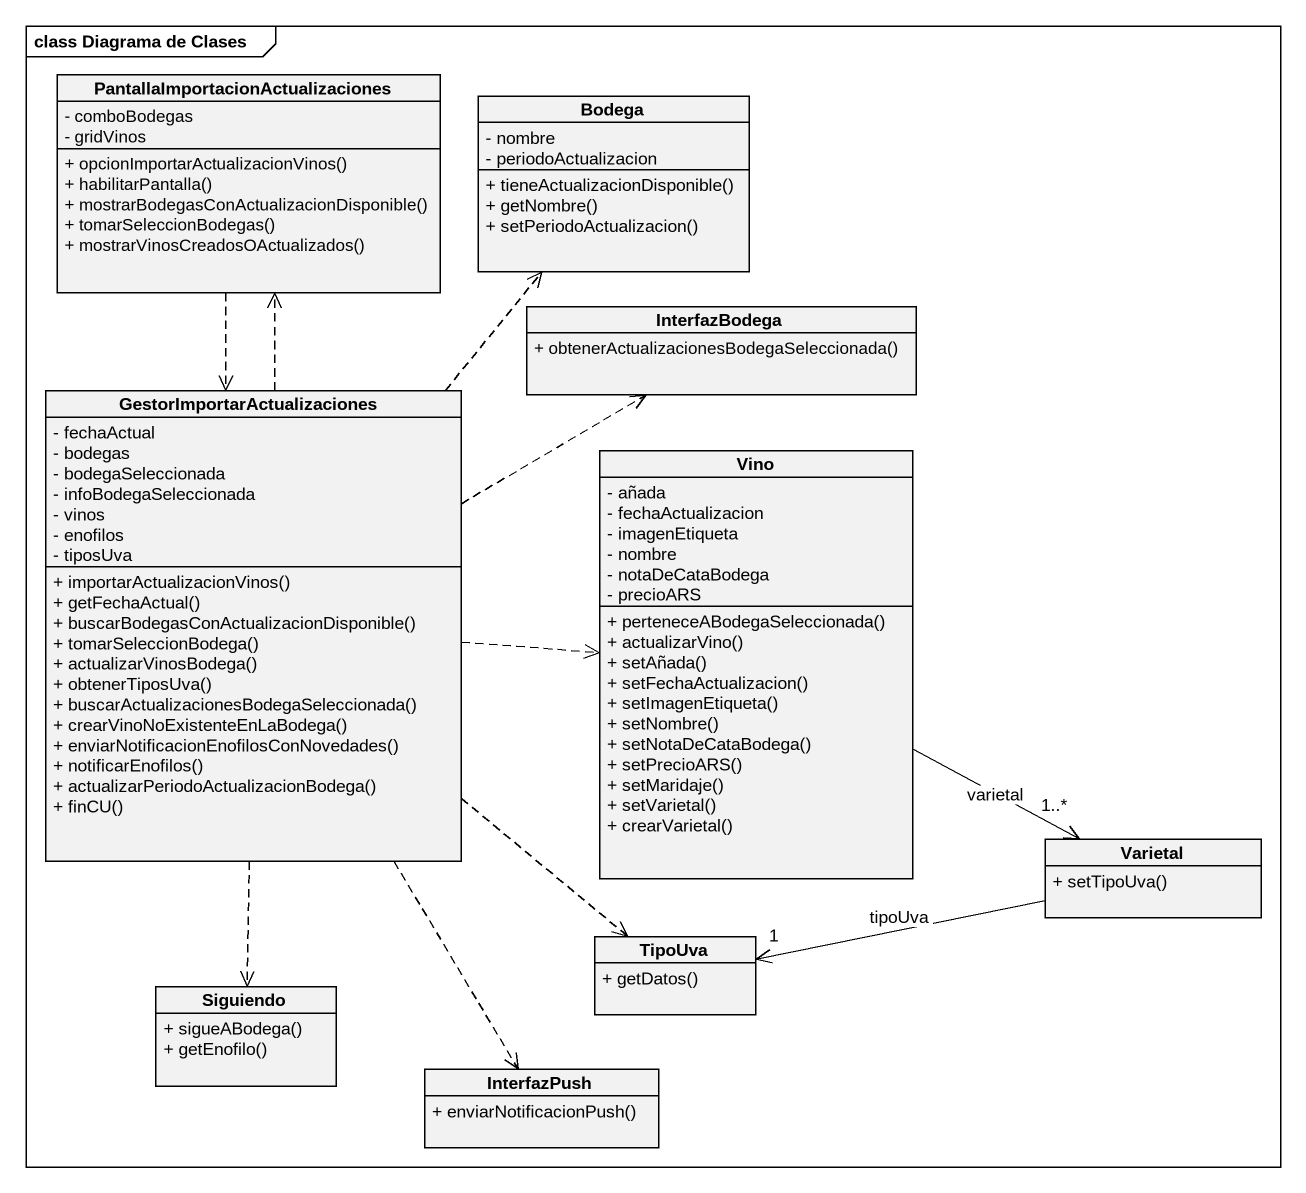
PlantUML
@startuml
mainframe class Diagrama de Clases
hide circle
hide empty members
skinparam classAttributeIconSize 0
class "PantallaImportacionActualizaciones" as PantallaImportacionActualiza {
  - comboBodegas
  - gridVinos
  + opcionImportarActualizacionVinos()
  + habilitarPantalla()
  + mostrarBodegasConActualizacionDisponible()
  + tomarSeleccionBodegas()
  + mostrarVinosCreadosOActualizados()
}
class Bodega {
  - nombre
  - periodoActualizacion
  + tieneActualizacionDisponible()
  + getNombre()
  + setPeriodoActualizacion()
}
class InterfazBodega {
  + obtenerActualizacionesBodegaSeleccionada()
}
class "GestorImportarActualizaciones" as GestorImportarActualizacione {
  - fechaActual
  - bodegas
  - bodegaSeleccionada
  - infoBodegaSeleccionada
  - vinos
  - enofilos
  - tiposUva
  + importarActualizacionVinos()
  + getFechaActual()
  + buscarBodegasConActualizacionDisponible()
  + tomarSeleccionBodega()
  + actualizarVinosBodega()
  + obtenerTiposUva()
  + buscarActualizacionesBodegaSeleccionada()
  + crearVinoNoExistenteEnLaBodega()
  + enviarNotificacionEnofilosConNovedades()
  + notificarEnofilos()
  + actualizarPeriodoActualizacionBodega()
  + finCU()
}
class Vino {
  - añada
  - fechaActualizacion
  - imagenEtiqueta
  - nombre
  - notaDeCataBodega
  - precioARS
  + perteneceABodegaSeleccionada()
  + actualizarVino()
  + setAñada()
  + setFechaActualizacion()
  + setImagenEtiqueta()
  + setNombre()
  + setNotaDeCataBodega()
  + setPrecioARS()
  + setMaridaje()
  + setVarietal()
  + crearVarietal()
}
class Varietal {
  + setTipoUva()
}
class TipoUva {
  + getDatos()
}
class Siguiendo {
  + sigueABodega()
  + getEnofilo()
}
class InterfazPush {
  + enviarNotificacionPush()
}
PantallaImportacionActualiza ..> GestorImportarActualizacione
GestorImportarActualizacione .up.> PantallaImportacionActualiza
GestorImportarActualizacione .up.> Bodega
GestorImportarActualizacione .right.> InterfazBodega
GestorImportarActualizacione .right.> Vino
GestorImportarActualizacione ..> TipoUva
GestorImportarActualizacione ..> Siguiendo
GestorImportarActualizacione ..> InterfazPush
Vino -right-> "1..*" Varietal : varietal
Varietal -left-> "1" TipoUva : tipoUva
@enduml
